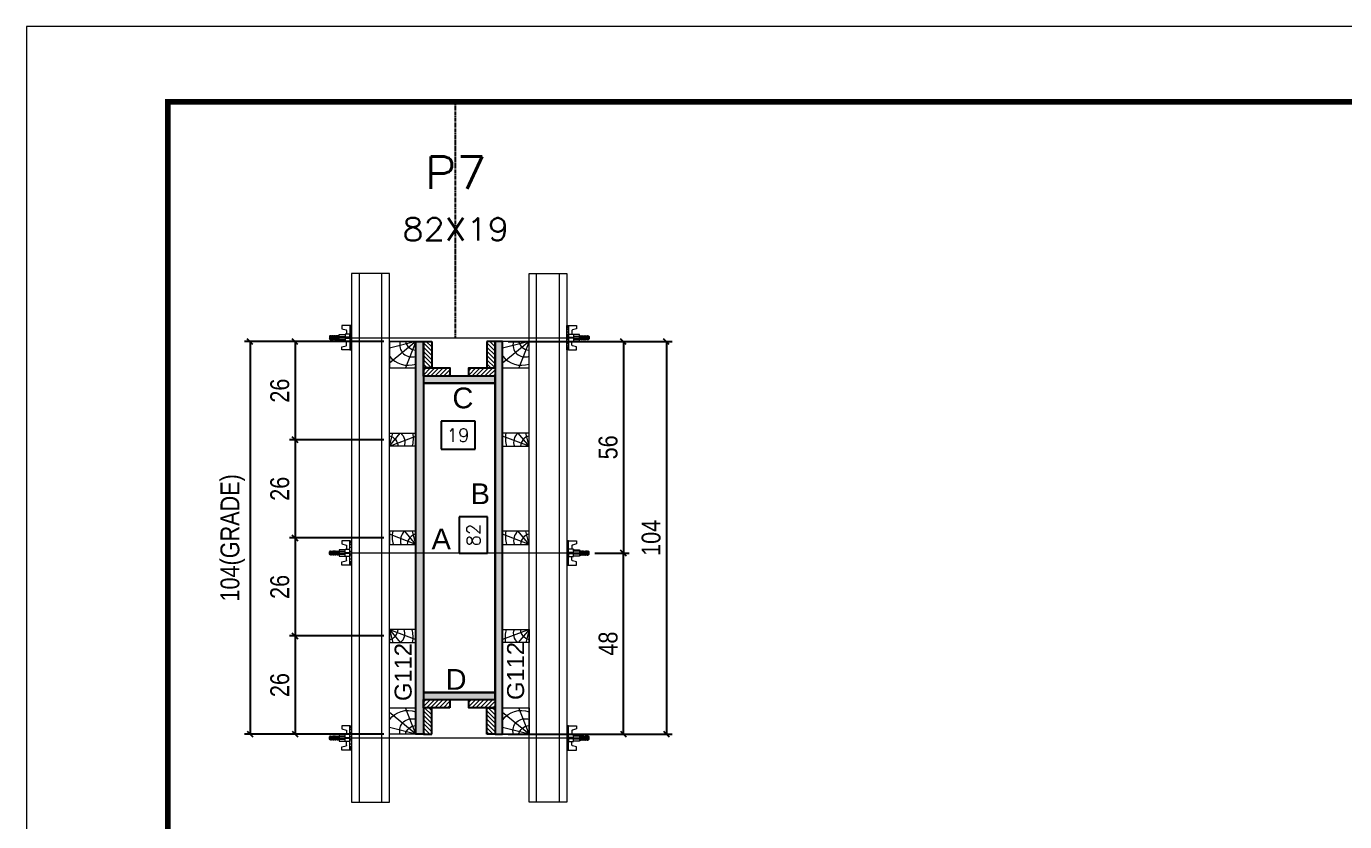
# Model space of a CAD drawing. Extents: x 808 to 7089, y -98 to 17032.
# Drawn here: x 5577 to 6275, y 14314 to 14735 of the extents above; entities that cross this region are included whole.
import ezdxf
from ezdxf.enums import TextEntityAlignment as Align

# ---------------------------------------------------------------- set-up
doc = ezdxf.new("R2010")
doc.units = 0
doc.linetypes.add('DASHED', pattern=[0.75, 0.5, -0.25])
doc.linetypes.add('HIDDEN', pattern=[0.375, 0.25, -0.125])
for name, color, linetype in [('CHAPA', 1, 'Continuous'), ('COTA', 241, 'Continuous'), ('Cota Seção (2x)', 241, 'Continuous'), ('MEIO_PONT', 93, 'Continuous'), ('Painéis', 200, 'Continuous'), ('SARRAFO', 251, 'Continuous'), ('Texto de Titulo', 7, 'Continuous'), ('Texto Qtd Sarr', 242, 'Continuous'), ('TEXTO_GERAL', 7, 'Continuous')]:
    doc.layers.add(name, color=color, linetype=linetype)
for name, color, linetype, lineweight in [('Folhas', 255, 'Continuous', 9), ('Hachura', 251, 'Continuous', 9), ('Madeira', 126, 'Continuous', 18), ('Perfil Metálico', 224, 'Continuous', 18), ('SARRAFO DE PRESSAO', 251, 'DASHED', 9), ('Texto Seção', 7, 'Continuous', 15)]:
    doc.layers.add(name, color=color, linetype=linetype, lineweight=lineweight)
doc.styles.add('ARIAL', font='arial.ttf')
doc.styles.add('COTA TECNICA 2X', font='techl___.ttf', dxfattribs={"height": 10})
doc.styles.add('ROMANS', font='romans.shx')
doc.styles.add('SANSSERIF', font='sas_____.pfb')
doc.dimstyles.new('SECAO PILAR', dxfattribs={"dimtxt": 10, "dimasz": 3, "dimexe": 3, "dimexo": 3, "dimgap": 3, "dimtad": 1, "dimdec": 1, "dimlfac": 0.5, "dimzin": 12, "dimdsep": 46, "dimtxsty": 'COTA TECNICA 2X', "dimblk1": 'OBLIQUE', "dimblk2": 'OBLIQUE', "dimsah": 1, "dimcen": 0.9, "dimclrd": 256, "dimclre": 256, "dimclrt": 256, "dimadec": 1, "dimazin": 3, "dimtfac": 1, "dimtdec": 1, "dimtmove": 0, "dimatfit": 3, "dimfxl": 1, "dimtolj": 1, "dimtzin": 12, "dimarcsym": 0})
doc.dimstyles.new('SECÇÃO 2', dxfattribs={"dimtxt": 7, "dimasz": 6, "dimexe": 0.18, "dimexo": 2, "dimgap": -4, "dimtad": 3, "dimdec": 1, "dimlfac": 0.5, "dimzin": 12, "dimdsep": 46, "dimtxsty": 'ROMANS', "dimblk": 'ARCHTICK', "dimcen": 0.09, "dimse1": 1, "dimse2": 1, "dimsd1": 1, "dimsd2": 1, "dimclrd": 180, "dimclre": 5, "dimclrt": 1, "dimadec": 0, "dimazin": 3, "dimtfac": 1, "dimtdec": 1, "dimtofl": 0, "dimtmove": 0, "dimatfit": 3, "dimldrblk": 'ARCHTICK', "dimfxl": 1, "dimtolj": 1, "dimtzin": 0, "dimarcsym": 0})
pattern_1 = [(135, (-17104.4149, 23863.277), (-1.12253202, -1.12253202), [])]
pattern_2 = [(135, (-17104.4149, 23692.277), (-1.12253202, -1.12253202), [])]

# ---------------------------------------------------------------- blocks, each defined once
blk = doc.blocks.new('9999999999')
at = {"layer": 'Folhas'}
blk.add_lwpolyline([(98138.98, 34190.21), (99623.98, 34190.21), (99623.98, 35240.21), (98138.98, 35240.21)], close=True, dxfattribs=at)
at = {"layer": 'Folhas', "color": 30, "const_width": 3}
blk.add_lwpolyline([(98213.98, 34230.21), (99583.98, 34230.21), (99583.98, 35200.21), (98213.98, 35200.21)], close=True, dxfattribs=at)
blk = doc.blocks.new('*D1229')
at = {"layer": 'Cota Seção (2x)', "color": 180, "lineweight": -2, "transparency": 16777216}
for p, q in [((5820.99, 14475.49), (5805.99, 14475.49)), ((5805.99, 14475.49), (5805.99, 14456.16)), ((5820.99, 14456.16), (5820.99, 14475.49)), ((5805.99, 14456.16), (5820.99, 14456.16))]:
    blk.add_line(p, q, dxfattribs=at)
at = {"layer": 'Defpoints', "color": 0, "transparency": 16777216}
for p in [(5786.99, 14546.33), (5786.99, 14382.33), (5824.99, 14382.33)]:
    blk.add_point(p, dxfattribs=at)
at = {"layer": 'Cota Seção (2x)', "color": 1, "transparency": 16777216, "insert": (5813.49, 14465.82), "char_height": 7, "attachment_point": 5, "rotation": 90, "style": 'ROMANS'}
blk.add_mtext('\\A1;82', dxfattribs=at)
blk = doc.blocks.new('_ArchTick')
at = {"color": 0, "linetype": 'ByBlock', "const_width": 0.15}
blk.add_lwpolyline([(-0.5, -0.5), (0.5, 0.5)], dxfattribs=at)
blk = doc.blocks.new('_Oblique')
at = {"color": 0, "linetype": 'ByBlock', "lineweight": -2}
blk.add_line((-0.5, -0.5), (0.5, 0.5), dxfattribs=at)
blk = doc.blocks.new('*D1230')
at = {"layer": 'Cota Seção (2x)', "lineweight": -2, "transparency": 16777216}
for p, q in [((5831.99, 14568.33), (5918.77, 14568.33)), ((5915.77, 14568.33), (5915.77, 14360.33)), ((5831.99, 14360.33), (5918.77, 14360.33))]:
    blk.add_line(p, q, dxfattribs=at)
at = {"layer": 'Defpoints', "color": 0, "transparency": 16777216}
for p in [(5828.99, 14568.33), (5828.99, 14360.33), (5915.77, 14360.33)]:
    blk.add_point(p, dxfattribs=at)
at = {"layer": 'Cota Seção (2x)', "lineweight": -2, "transparency": 16777216, "xscale": 3, "yscale": 3, "zscale": 3}
for p, rotation in [((5915.77, 14568.33), 90), ((5915.77, 14360.33), 270)]:
    blk.add_blockref('_Oblique', p, dxfattribs=dict(at, rotation=rotation))
at = {"layer": 'Cota Seção (2x)', "transparency": 16777216, "insert": (5907.67, 14464.33), "char_height": 10, "attachment_point": 5, "rotation": 90, "style": 'COTA TECNICA 2X'}
blk.add_mtext('\\A1;104', dxfattribs=at)
blk = doc.blocks.new('*D1231')
at = {"layer": 'Cota Seção (2x)', "lineweight": -2, "transparency": 16777216}
for p, q in [((5865.99, 14568.33), (5896, 14568.33)), ((5893, 14568.33), (5893, 14456.26)), ((5877.79, 14456.26), (5896, 14456.26))]:
    blk.add_line(p, q, dxfattribs=at)
at = {"layer": 'Defpoints', "color": 0, "transparency": 16777216}
for p in [(5862.99, 14568.33), (5874.79, 14456.26), (5893, 14456.26)]:
    blk.add_point(p, dxfattribs=at)
at = {"layer": 'Cota Seção (2x)', "lineweight": -2, "transparency": 16777216, "xscale": 3, "yscale": 3, "zscale": 3}
for p, rotation in [((5893, 14568.33), 90), ((5893, 14456.26), 270)]:
    blk.add_blockref('_Oblique', p, dxfattribs=dict(at, rotation=rotation))
at = {"layer": 'Cota Seção (2x)', "transparency": 16777216, "insert": (5884.89, 14512.29), "char_height": 10, "attachment_point": 5, "rotation": 90, "style": 'COTA TECNICA 2X'}
blk.add_mtext('\\A1;56', dxfattribs=at)
blk = doc.blocks.new('*D1232')
at = {"layer": 'Cota Seção (2x)', "lineweight": -2, "transparency": 16777216}
for p, q in [((5877.79, 14456.26), (5896, 14456.26)), ((5893, 14360.33), (5893, 14456.26)), ((5865.99, 14360.33), (5896, 14360.33))]:
    blk.add_line(p, q, dxfattribs=at)
at = {"layer": 'Defpoints', "color": 0, "transparency": 16777216}
for p in [(5874.79, 14456.26), (5893, 14456.26), (5862.99, 14360.33)]:
    blk.add_point(p, dxfattribs=at)
at = {"layer": 'Cota Seção (2x)', "lineweight": -2, "transparency": 16777216, "xscale": 3, "yscale": 3, "zscale": 3}
for p, rotation in [((5893, 14456.26), 90), ((5893, 14360.33), 270)]:
    blk.add_blockref('_Oblique', p, dxfattribs=dict(at, rotation=rotation))
at = {"layer": 'Cota Seção (2x)', "transparency": 16777216, "insert": (5884.9, 14408.29), "char_height": 10, "attachment_point": 5, "rotation": 90, "style": 'COTA TECNICA 2X'}
blk.add_mtext('\\A1;48', dxfattribs=at)
blk = doc.blocks.new('*D1233')
at = {"layer": 'Cota Seção (2x)', "color": 180, "lineweight": -2, "transparency": 16777216}
for p, q in [((5814.38, 14526.23), (5796.38, 14526.23)), ((5796.38, 14526.23), (5796.38, 14511.23)), ((5814.38, 14511.23), (5814.38, 14526.23)), ((5796.38, 14511.23), (5814.38, 14511.23))]:
    blk.add_line(p, q, dxfattribs=at)
at = {"layer": 'Defpoints', "color": 0, "transparency": 16777216}
for p in [(5786.99, 14546.33), (5824.99, 14546.33), (5824.99, 14507.23)]:
    blk.add_point(p, dxfattribs=at)
at = {"layer": 'Cota Seção (2x)', "color": 1, "transparency": 16777216, "insert": (5805.38, 14518.73), "char_height": 7, "attachment_point": 5, "style": 'ROMANS'}
blk.add_mtext('\\A1;19', dxfattribs=at)
blk = doc.blocks.new('titulo1')
at = {"layer": 'Defpoints', "color": 252, "linetype": 'HIDDEN', "ltscale": 2}
blk.add_line((0, 0), (0, 125), dxfattribs=at)
at = {"layer": 'Defpoints', "style": 'ROMANS', "oblique": 15}
blk.add_attdef('FOLHA', text='', height=10, dxfattribs=at).set_placement((0, 15.58), align=Align.MIDDLE_CENTER)
at = {"layer": 'Texto Qtd Sarr', "color": 3, "style": 'ROMANS', "oblique": 15}
for tag, height, p in [('TITULO', 17, (0, 71.45)), ('SEÇÃO', 12, (0, 41.55))]:
    blk.add_attdef(tag, text='', height=height, dxfattribs=at).set_placement(p, align=Align.MIDDLE_CENTER)
blk = doc.blocks.new('PONTALETE')
at = {"layer": 'Madeira'}
for q in [(2.71, 7), (7, 5.76), (7, 1.74)]:
    blk.add_line((0, 0), q, dxfattribs=at)
blk.add_lwpolyline([(0, 0), (7, 0), (7, 7), (0, 7)], close=True, dxfattribs=at)
for centre, radius, start, end in [((2.04, 0.06), 6.23, 37.2818, 109.0913), ((1.09, 0.9), 3.19, 343.603, 109.9847), ((-0.21, -0.78), 3.09, 14.6322, 86.0383)]:
    blk.add_arc(centre, radius, start, end, dxfattribs=at)
blk = doc.blocks.new('*D1234')
at = {"layer": 'Cota Seção (2x)', "lineweight": -2, "transparency": 16777216}
for p, q in [((5765.99, 14568.33), (5692.22, 14568.33)), ((5695.22, 14568.33), (5695.22, 14360.33)), ((5765.99, 14360.33), (5692.22, 14360.33))]:
    blk.add_line(p, q, dxfattribs=at)
at = {"layer": 'Defpoints', "color": 0, "transparency": 16777216}
for p in [(5768.99, 14568.33), (5695.22, 14360.33), (5768.99, 14360.33)]:
    blk.add_point(p, dxfattribs=at)
at = {"layer": 'Cota Seção (2x)', "lineweight": -2, "transparency": 16777216, "xscale": 3, "yscale": 3, "zscale": 3}
for p, rotation in [((5695.22, 14568.33), 90), ((5695.22, 14360.33), 270)]:
    blk.add_blockref('_Oblique', p, dxfattribs=dict(at, rotation=rotation))
at = {"layer": 'Cota Seção (2x)', "transparency": 16777216, "insert": (5686, 14464.33), "char_height": 10, "attachment_point": 5, "rotation": 90, "style": 'COTA TECNICA 2X'}
blk.add_mtext('\\A1;104(GRADE)', dxfattribs=at)
blk = doc.blocks.new('*D1235')
at = {"layer": 'Cota Seção (2x)', "lineweight": -2, "transparency": 16777216}
for p, q in [((5765.99, 14412.33), (5716.06, 14412.33)), ((5719.06, 14412.33), (5719.06, 14360.33)), ((5765.99, 14360.33), (5716.06, 14360.33))]:
    blk.add_line(p, q, dxfattribs=at)
at = {"layer": 'Defpoints', "color": 0, "transparency": 16777216}
for p in [(5768.99, 14412.33), (5719.06, 14360.33), (5768.99, 14360.33)]:
    blk.add_point(p, dxfattribs=at)
at = {"layer": 'Cota Seção (2x)', "lineweight": -2, "transparency": 16777216, "xscale": 3, "yscale": 3, "zscale": 3}
for p, rotation in [((5719.06, 14412.33), 90), ((5719.06, 14360.33), 270)]:
    blk.add_blockref('_Oblique', p, dxfattribs=dict(at, rotation=rotation))
at = {"layer": 'Cota Seção (2x)', "transparency": 16777216, "insert": (5710.96, 14386.33), "char_height": 10, "attachment_point": 5, "rotation": 90, "style": 'COTA TECNICA 2X'}
blk.add_mtext('\\A1;26', dxfattribs=at)
blk = doc.blocks.new('MEIO PONTALETE')
at = {"layer": 'Madeira'}
for q in [(2.71, 7), (3.5, 2.88), (3.5, 0.87)]:
    blk.add_line((0, 0), q, dxfattribs=at)
blk.add_lwpolyline([(0, 0), (3.5, 0), (3.5, 7), (0, 7)], close=True, dxfattribs=at)
for centre, radius, start, end in [((2.04, 0.06), 6.23, 76.4499, 109.0913), ((1.09, 0.9), 3.19, 40.9063, 109.9847), ((-0.21, -0.78), 3.09, 14.6322, 86.0383)]:
    blk.add_arc(centre, radius, start, end, dxfattribs=at)
blk = doc.blocks.new('C')
at = {"layer": 'Hachura', "color": 0}
for p, q in [((0, 3.22), (0, -3.22)), ((0.45, 3.22), (0, 3.22)), ((0.46, 3.16), (0, 3.16)), ((0.46, 3.05), (0, 3.05)), ((0.46, 2.88), (0, 2.88)), ((0, 2.75), (0, -1.16)), ((0.46, 2.65), (0, 2.65)), ((0.46, 2.23), (0, 2.23)), ((0.46, 1.51), (0, 1.51)), ((0.39, 0.49), (0.17, 0.49)), ((0.45, -3.23), (0.45, 3.22)), ((0.45, 3.22), (2.58, 3.22)), ((1.74, 0.97), (0.45, 0.97)), ((1.45, 0.1), (0.45, 0.1)), ((1.35, 1.94), (1.35, 0.96)), ((2.58, 2.39), (1.47, 2.09)), ((1.74, -0.97), (1.74, 0.97)), ((1.74, 0.97), (1.74, 0.84)), ((1.74, 0.97), (1.74, 0.84)), ((1.74, 0.84), (3.35, 0.84)), ((3.35, 0.45), (1.74, 0.45)), ((2.58, 3.22), (2.58, 2.39)), ((3.32, 0.84), (3.32, -0.84)), ((3.35, 0.84), (3.35, -0.84)), ((3.68, 0.45), (3.35, 0.45)), ((3.84, -0.52), (3.35, 0.45)), ((3.35, 0.06), (3.67, -0.57)), ((3.68, 0.45), (4.16, -0.52)), ((3.72, 0.5), (4.25, -0.57)), ((4.37, -0.55), (3.83, 0.53)), ((4.15, 0.45), (3.93, 0.45)), ((4.42, -0.52), (3.93, 0.45)), ((4.15, 0.45), (4.26, 0.45)), ((4.26, 0.45), (4.74, -0.52)), ((4.3, 0.5), (4.83, -0.57)), ((4.95, -0.55), (4.41, 0.53)), ((4.51, 0.45), (4.84, 0.45)), ((5, -0.52), (4.51, 0.45)), ((4.84, 0.45), (5.32, -0.52)), ((4.88, 0.5), (5.41, -0.57)), ((5.53, -0.55), (4.99, 0.53)), ((5.58, -0.52), (5.09, 0.45)), ((5.42, 0.45), (5.09, 0.45)), ((5.58, -0.52), (5.09, 0.45)), ((5.42, 0.45), (5.74, -0.19)), ((5.46, 0.5), (5.74, -0.07)), ((5.74, 0.19), (5.57, 0.53)), ((5.74, 0.32), (5.68, 0.45)), ((5.68, 0.45), (5.74, 0.45)), ((5.74, 0.45), (5.9, 0.29)), ((5.74, 0.45), (5.74, -0.52)), ((5.9, -0.36), (5.9, 0.29)), ((0.45, 0), (0, 0)), ((0.46, -1.52), (0, -1.52)), ((0.46, -2.23), (0, -2.23)), ((0.46, -2.65), (0, -2.65)), ((0.46, -2.88), (0, -2.88)), ((0.46, -3.05), (0, -3.05)), ((0.46, -3.16), (0, -3.16)), ((0, -3.22), (2.57, -3.22)), ((0.08, -0.48), (0.29, -0.48)), ((0.29, -0.48), (0.4, -0.48)), ((0.45, 0), (0.45, -0.97)), ((0.45, -0.16), (1.45, -0.16)), ((0.45, -0.65), (0.45, -0.32)), ((0.45, -3.23), (0.45, -0.65)), ((0.45, -0.97), (1.74, -0.97)), ((1.35, -1.94), (1.35, -0.97)), ((2.58, -2.39), (1.47, -2.1)), ((3.35, -0.32), (1.74, -0.32)), ((3.35, -0.84), (1.74, -0.84)), ((2.58, -3.23), (2.58, -2.39)), ((3.35, -0.07), (3.58, -0.52)), ((3.35, -0.52), (3.58, -0.52)), ((3.84, -0.52), (4.16, -0.52)), ((4.42, -0.52), (4.74, -0.52)), ((4.63, -0.52), (4.74, -0.52)), ((5, -0.52), (5.32, -0.52)), ((5.58, -0.52), (5.74, -0.52)), ((5.74, -0.52), (5.9, -0.36)), ((5.74, -0.52), (5.74, -0.52))]:
    blk.add_line(p, q, dxfattribs=at)
for centre, radius, start, end in [((1.52, 1.94), 0.161, 104.7436, 180), ((1.44, -0.03), 0.129, 272.695, 87.305), ((3.81, 0.39), 0.143, 25.5688, 154.4312), ((4.39, 0.39), 0.143, 25.5688, 154.4312), ((4.97, 0.39), 0.143, 25.5688, 154.4312), ((5.55, 0.39), 0.143, 25.5688, 154.4312), ((0.17, -0.37), 0.174, 221.744, 317.8592), ((1.52, -1.94), 0.161, 180, 255.2564), ((3.71, -0.4), 0.174, 222.1408, 318.256), ((4.29, -0.4), 0.174, 222.1408, 318.256), ((4.87, -0.4), 0.174, 222.1408, 318.256), ((5.45, -0.4), 0.174, 222.1408, 318.256), ((5.61, -0.4), 0.174, 317.8592, 318.256)]:
    blk.add_arc(centre, radius, start, end, dxfattribs=at)
blk = doc.blocks.new('*D1236')
at = {"layer": 'COTA', "lineweight": -2, "transparency": 16777216}
for p, q in [((5765.99, 14568.33), (5716.06, 14568.33)), ((5719.06, 14568.33), (5719.06, 14516.33)), ((5765.99, 14516.33), (5716.06, 14516.33))]:
    blk.add_line(p, q, dxfattribs=at)
at = {"layer": 'Defpoints', "color": 0, "transparency": 16777216}
for p in [(5768.99, 14568.33), (5719.06, 14516.33), (5768.99, 14516.33)]:
    blk.add_point(p, dxfattribs=at)
at = {"layer": 'COTA', "lineweight": -2, "transparency": 16777216, "xscale": 3, "yscale": 3, "zscale": 3}
for p, rotation in [((5719.06, 14568.33), 90), ((5719.06, 14516.33), 270)]:
    blk.add_blockref('_Oblique', p, dxfattribs=dict(at, rotation=rotation))
at = {"layer": 'COTA', "transparency": 16777216, "insert": (5710.96, 14542.33), "char_height": 10, "attachment_point": 5, "rotation": 90, "style": 'COTA TECNICA 2X'}
blk.add_mtext('\\A1;26', dxfattribs=at)
blk = doc.blocks.new('*D1237')
at = {"layer": 'Cota Seção (2x)', "lineweight": -2, "transparency": 16777216}
for p, q in [((5765.99, 14516.33), (5716.06, 14516.33)), ((5719.06, 14516.33), (5719.06, 14464.33)), ((5765.99, 14464.33), (5716.06, 14464.33))]:
    blk.add_line(p, q, dxfattribs=at)
at = {"layer": 'Defpoints', "color": 0, "transparency": 16777216}
for p in [(5768.99, 14516.33), (5719.06, 14464.33), (5768.99, 14464.33)]:
    blk.add_point(p, dxfattribs=at)
at = {"layer": 'Cota Seção (2x)', "lineweight": -2, "transparency": 16777216, "xscale": 3, "yscale": 3, "zscale": 3}
for p, rotation in [((5719.06, 14516.33), 90), ((5719.06, 14464.33), 270)]:
    blk.add_blockref('_Oblique', p, dxfattribs=dict(at, rotation=rotation))
at = {"layer": 'Cota Seção (2x)', "transparency": 16777216, "insert": (5710.96, 14490.33), "char_height": 10, "attachment_point": 5, "rotation": 90, "style": 'COTA TECNICA 2X'}
blk.add_mtext('\\A1;26', dxfattribs=at)
blk = doc.blocks.new('*D1972')
at = {"layer": 'Cota Seção (2x)', "lineweight": -2, "transparency": 16777216}
for p, q in [((5765.99, 14464.33), (5716.06, 14464.33)), ((5719.06, 14464.33), (5719.06, 14412.33)), ((5765.99, 14412.33), (5716.06, 14412.33))]:
    blk.add_line(p, q, dxfattribs=at)
at = {"layer": 'Defpoints', "color": 0, "transparency": 16777216}
for p in [(5768.99, 14464.33), (5719.06, 14412.33), (5768.99, 14412.33)]:
    blk.add_point(p, dxfattribs=at)
at = {"layer": 'Cota Seção (2x)', "lineweight": -2, "transparency": 16777216, "xscale": 3, "yscale": 3, "zscale": 3}
for p, rotation in [((5719.06, 14464.33), 90), ((5719.06, 14412.33), 270)]:
    blk.add_blockref('_Oblique', p, dxfattribs=dict(at, rotation=rotation))
at = {"layer": 'Cota Seção (2x)', "transparency": 16777216, "insert": (5710.96, 14438.33), "char_height": 10, "attachment_point": 5, "rotation": 90, "style": 'COTA TECNICA 2X'}
blk.add_mtext('\\A1;26', dxfattribs=at)

msp = doc.modelspace()

# ---------------------------------------------------------------- hatches: boundary and pattern name
at = {"layer": 'Hachura'}
h = msp.add_hatch(color=256, dxfattribs=at)
h.dxf.hatch_style = 1
h.paths.add_polyline_path([(5786.99, 14360.33), (5782.99, 14360.33), (5782.99, 14568.33), (5786.99, 14568.33)])
h = msp.add_hatch(color=256, dxfattribs=at)
h.dxf.hatch_style = 1
h.paths.add_polyline_path([(5786.99, 14360.33), (5782.99, 14360.33), (5782.99, 14568.33), (5786.99, 14568.33)])
h = msp.add_hatch(dxfattribs=at)
h.set_pattern_fill('ANSI31', color=256, scale=0.5, angle=90, style=0)
h.set_pattern_definition(pattern_2)
h.paths.add_polyline_path([(5786.99, 14554.33), (5791.39, 14554.33), (5791.39, 14568.33), (5786.99, 14568.33)])
h = msp.add_hatch(dxfattribs=at)
h.set_pattern_fill('ANSI31', color=256, scale=0.5, angle=90, style=0)
h.set_pattern_definition(pattern_2)
h.paths.add_polyline_path([(5824.99, 14554.33), (5820.59, 14554.33), (5820.59, 14568.33), (5824.99, 14568.33)])
h = msp.add_hatch(color=256, dxfattribs=at)
h.dxf.hatch_style = 1
h.paths.add_polyline_path([(5824.99, 14360.33), (5828.99, 14360.33), (5828.99, 14568.33), (5824.99, 14568.33)])
h = msp.add_hatch(color=256, dxfattribs=at)
h.dxf.hatch_style = 1
h.paths.add_polyline_path([(5824.99, 14360.33), (5828.99, 14360.33), (5828.99, 14568.33), (5824.99, 14568.33)])
h = msp.add_hatch(dxfattribs=at)
h.set_pattern_fill('ANSI31', color=256, scale=0.5, angle=540, style=0)
h.set_pattern_definition([(225, (-3701.9586, -8375.083), (1.12253202, -1.12253202), [])])
h.paths.add_polyline_path([(5786.99, 14554.33), (5786.99, 14549.93), (5800.99, 14549.93), (5800.99, 14554.33)])
h = msp.add_hatch(dxfattribs=at)
h.set_pattern_fill('ANSI31', color=256, scale=0.5, angle=540, style=0)
h.set_pattern_definition([(225, (-3677.9586, -8375.083), (1.12253202, -1.12253202), [])])
h.paths.add_polyline_path([(5810.99, 14554.33), (5810.99, 14549.93), (5824.99, 14549.93), (5824.99, 14554.33)])
h = msp.add_hatch(color=256, dxfattribs=at)
h.dxf.hatch_style = 1
h.paths.add_polyline_path([(5786.99, 14549.93), (5786.99, 14546.33), (5824.99, 14546.33), (5824.99, 14549.93)])
h = msp.add_hatch(color=256, dxfattribs=at)
h.dxf.hatch_style = 1
h.paths.add_polyline_path([(5786.99, 14549.93), (5786.99, 14546.33), (5824.99, 14546.33), (5824.99, 14549.93)])
h = msp.add_hatch(color=256, dxfattribs=at)
h.dxf.hatch_style = 1
h.paths.add_polyline_path([(5786.99, 14382.33), (5786.99, 14378.73), (5824.99, 14378.73), (5824.99, 14382.33)])
h = msp.add_hatch(color=256, dxfattribs=at)
h.dxf.hatch_style = 1
h.paths.add_polyline_path([(5786.99, 14382.33), (5786.99, 14378.73), (5824.99, 14378.73), (5824.99, 14382.33)])
h = msp.add_hatch(dxfattribs=at)
h.set_pattern_fill('ANSI31', color=256, scale=0.5, angle=540, style=0)
h.set_pattern_definition([(225, (-3701.9586, -8550.683), (1.12253202, -1.12253202), [])])
h.paths.add_polyline_path([(5786.99, 14378.73), (5786.99, 14374.33), (5800.99, 14374.33), (5800.99, 14378.73)])
h = msp.add_hatch(dxfattribs=at)
h.set_pattern_fill('ANSI31', color=256, scale=0.5, angle=90, style=0)
h.set_pattern_definition(pattern_1)
h.paths.add_polyline_path([(5786.99, 14374.33), (5791.39, 14374.33), (5791.39, 14360.33), (5786.99, 14360.33)])
h = msp.add_hatch(dxfattribs=at)
h.set_pattern_fill('ANSI31', color=256, scale=0.5, angle=540, style=0)
h.set_pattern_definition([(225, (-3677.9586, -8550.683), (1.12253202, -1.12253202), [])])
h.paths.add_polyline_path([(5810.99, 14378.73), (5810.99, 14374.33), (5824.99, 14374.33), (5824.99, 14378.73)])
h = msp.add_hatch(dxfattribs=at)
h.set_pattern_fill('ANSI31', color=256, scale=0.5, angle=90, style=0)
h.set_pattern_definition(pattern_1)
h.paths.add_polyline_path([(5824.99, 14374.33), (5820.59, 14374.33), (5820.59, 14360.33), (5824.99, 14360.33)])

# ---------------------------------------------------------------- linework, layer by layer
at = {"layer": 'CHAPA'}
for points in [[(5786.99, 14360.33), (5782.99, 14360.33), (5782.99, 14568.33), (5786.99, 14568.33)], [(5786.99, 14360.33), (5782.99, 14360.33), (5782.99, 14568.33), (5786.99, 14568.33)], [(5824.99, 14360.33), (5828.99, 14360.33), (5828.99, 14568.33), (5824.99, 14568.33)], [(5824.99, 14360.33), (5828.99, 14360.33), (5828.99, 14568.33), (5824.99, 14568.33)], [(5786.99, 14549.93), (5786.99, 14546.33), (5824.99, 14546.33), (5824.99, 14549.93)], [(5786.99, 14549.93), (5786.99, 14546.33), (5824.99, 14546.33), (5824.99, 14549.93)], [(5786.99, 14382.33), (5786.99, 14378.73), (5824.99, 14378.73), (5824.99, 14382.33)], [(5786.99, 14382.33), (5786.99, 14378.73), (5824.99, 14378.73), (5824.99, 14382.33)]]:
    msp.add_lwpolyline(points, close=True, dxfattribs=at)
at = {"layer": 'Hachura'}
for p, q in [((5738.19, 14570.33), (5869.99, 14570.33)), ((5738.19, 14456.32), (5869.99, 14456.32)), ((5738.19, 14358.32), (5869.99, 14358.32))]:
    msp.add_line(p, q, dxfattribs=at)
at = {"layer": 'Madeira'}
for points in [[(5782.99, 14360.33), (5768.99, 14360.33), (5768.99, 14568.33), (5782.99, 14568.33)], [(5828.99, 14360.33), (5842.99, 14360.33), (5842.99, 14568.33), (5828.99, 14568.33)]]:
    msp.add_lwpolyline(points, close=True, dxfattribs=at)
at = {"layer": 'Painéis'}
msp.add_lwpolyline([(5824.99, 14546.33), (5786.99, 14546.33), (5786.99, 14382.33), (5824.99, 14382.33)], close=True, dxfattribs=at)
at = {"layer": 'Perfil Metálico'}
for points in [[(5748.99, 14324.33), (5768.99, 14324.33), (5768.99, 14604.33), (5748.99, 14604.33)], [(5764.99, 14604.33), (5752.99, 14604.33), (5752.99, 14324.33), (5764.99, 14324.33)], [(5862.99, 14324.33), (5842.99, 14324.33), (5842.99, 14604.33), (5862.99, 14604.33)], [(5846.99, 14604.33), (5858.99, 14604.33), (5858.99, 14324.33), (5846.99, 14324.33)]]:
    msp.add_lwpolyline(points, close=True, dxfattribs=at)
at = {"layer": 'SARRAFO'}
for points in [[(5791.39, 14568.33), (5791.39, 14554.33), (5786.99, 14554.33), (5786.99, 14568.33)], [(5820.59, 14568.33), (5820.59, 14554.33), (5824.99, 14554.33), (5824.99, 14568.33)], [(5800.99, 14549.93), (5786.99, 14549.93), (5786.99, 14554.33), (5800.99, 14554.33)], [(5800.99, 14549.93), (5786.99, 14549.93), (5786.99, 14554.33), (5800.99, 14554.33)], [(5824.99, 14549.93), (5810.99, 14549.93), (5810.99, 14554.33), (5824.99, 14554.33)], [(5824.99, 14549.93), (5810.99, 14549.93), (5810.99, 14554.33), (5824.99, 14554.33)], [(5800.99, 14374.33), (5786.99, 14374.33), (5786.99, 14378.73), (5800.99, 14378.73)], [(5800.99, 14374.33), (5786.99, 14374.33), (5786.99, 14378.73), (5800.99, 14378.73)], [(5791.39, 14360.33), (5791.39, 14374.33), (5786.99, 14374.33), (5786.99, 14360.33)], [(5824.99, 14374.33), (5810.99, 14374.33), (5810.99, 14378.73), (5824.99, 14378.73)], [(5824.99, 14374.33), (5810.99, 14374.33), (5810.99, 14378.73), (5824.99, 14378.73)], [(5820.59, 14360.33), (5820.59, 14374.33), (5824.99, 14374.33), (5824.99, 14360.33)]]:
    msp.add_lwpolyline(points, close=True, dxfattribs=at)

# ---------------------------------------------------------------- block references
at = {"layer": 'Hachura', "linetype": 'Continuous', "yscale": 2, "zscale": 2, "rotation": 180}
for p, xscale in [((5748.99, 14570.33), 2), ((5862.99, 14570.32), -2)]:
    msp.add_blockref('C', p, dxfattribs=dict(at, xscale=xscale))
at = {"layer": 'Hachura', "linetype": 'Continuous', "yscale": 2, "zscale": 2}
for p, xscale in [((5748.99, 14456.33), -2), ((5862.99, 14456.33), 2), ((5748.99, 14358.32), -2), ((5862.99, 14358.33), 2)]:
    msp.add_blockref('C', p, dxfattribs=dict(at, xscale=xscale))
at = {"layer": 'MEIO_PONT'}
for name, p, xscale, yscale, zscale, rotation in [('PONTALETE', (5782.99, 14568.33), 2, 2, 2, 180), ('PONTALETE', (5842.99, 14568.33), 2, 2, 2, 180), ('MEIO PONTALETE', (5768.99, 14512.83), -1.999999997962732, 1.999999997962732, 1.999999997962732, 270), ('MEIO PONTALETE', (5842.99, 14512.83), 1.999999997962732, 1.999999997962732, 1.999999997962732, 90.00000000000001), ('MEIO PONTALETE', (5782.99, 14460.83), 1.999999997962732, 1.999999997962732, 1.999999997962732, 90.00000000000001), ('MEIO PONTALETE', (5842.99, 14460.83), 1.999999997962732, 1.999999997962732, 1.999999997962732, 90.00000000000001), ('MEIO PONTALETE', (5768.99, 14415.83), 1.999999997962732, 1.999999997962732, 1.999999997962732, 270), ('MEIO PONTALETE', (5842.99, 14415.83), -1.999999997962732, 1.999999997962732, 1.999999997962732, 90)]:
    msp.add_blockref(name, p, dxfattribs=dict(at, xscale=xscale, yscale=yscale, zscale=zscale, rotation=rotation))
at = {"layer": 'MEIO_PONT', "xscale": -2, "yscale": 2, "zscale": 2}
for p in [(5782.99, 14360.33), (5842.99, 14360.33)]:
    msp.add_blockref('PONTALETE', p, dxfattribs=at)
at = {"layer": 'SARRAFO DE PRESSAO', "color": 6, "linetype": 'ByBlock'}
msp.add_blockref('9999999999', (-92562.31, -20504.88), dxfattribs=at)
at = {"layer": 'Texto Seção'}
ref = msp.add_blockref('titulo1', (5804.09, 14570.33), dxfattribs=at)
ref.add_attrib('TITULO', 'P7', dxfattribs={"layer": 'Texto de Titulo', "color": 7, "height": 17, "style": 'ROMANS', "width": 1.1}).set_placement((5804.09, 14657.83), align=Align.MIDDLE_CENTER)
ref.add_attrib('SEÇÃO', '82X19', dxfattribs={"layer": 'Texto de Titulo', "color": 7, "height": 12, "style": 'ROMANS', "width": 1.1}).set_placement((5804.09, 14627.83), align=Align.MIDDLE_CENTER)

# ---------------------------------------------------------------- texts
at = {"layer": 'TEXTO_GERAL', "style": 'ARIAL'}
for s, p in [('C', (5807.92, 14538.46)), ('B', (5817.17, 14487.69)), ('A', (5796.45, 14463.77)), ('D', (5804.32, 14389.33))]:
    msp.add_text(s, height=11, dxfattribs=at).set_placement(p, align=Align.MIDDLE_CENTER)
at = {"layer": 'TEXTO_GERAL', "color": 0, "linetype": 'Continuous', "style": 'SANSSERIF'}
for p in [(5776.26, 14377.87), (5835.83, 14378.42)]:
    msp.add_text('G112', height=9, rotation=90, dxfattribs=at).set_placement(p, align=Align.MIDDLE_LEFT)

# ---------------------------------------------------------------- dimensions: what is measured, and where the dimension line sits
at = {"layer": 'COTA'}
dim = msp.add_linear_dim(base=(5719.06, 14516.33), p1=(5768.99, 14568.33), p2=(5768.99, 14516.33), angle=270, dimstyle='SECAO PILAR', dxfattribs=at)
dim.commit()
dim.dimension.update_dxf_attribs({"geometry": '*D1236', "text_midpoint": (5710.96, 14542.33)})
at = {"layer": 'Cota Seção (2x)', "color": 241}
dim = msp.add_linear_dim(base=(5695.22, 14360.33), p1=(5768.99, 14568.33), p2=(5768.99, 14360.33), angle=270, text='<>(GRADE)', dimstyle='SECAO PILAR', dxfattribs=at)
dim.commit()
dim.dimension.update_dxf_attribs({"geometry": '*D1234', "text_midpoint": (5686, 14464.33)})
for base, p1, p2, angle, picture, middle in [((5915.77, 14360.33), (5828.99, 14568.33), (5828.99, 14360.33), 270, '*D1230', (5907.67, 14464.33)), ((5893, 14456.26), (5862.99, 14568.33), (5874.79, 14456.26), 270, '*D1231', (5884.89, 14512.29)), ((5719.06, 14464.33), (5768.99, 14516.33), (5768.99, 14464.33), 270, '*D1237', (5710.96, 14490.33)), ((5719.06, 14412.33), (5768.99, 14464.33), (5768.99, 14412.33), 90, '*D1972', (5710.96, 14438.33)), ((5893, 14456.26), (5862.99, 14360.33), (5874.79, 14456.26), 90, '*D1232', (5884.9, 14408.29)), ((5719.06, 14360.33), (5768.99, 14412.33), (5768.99, 14360.33), 270, '*D1235', (5710.96, 14386.33))]:
    dim = msp.add_linear_dim(base=base, p1=p1, p2=p2, angle=angle, dimstyle='SECAO PILAR', dxfattribs=at)
    dim.commit()
    dim.dimension.update_dxf_attribs({"geometry": picture, "text_midpoint": middle})
dim = msp.add_linear_dim(base=(5824.99, 14382.33), p1=(5786.99, 14546.33), p2=(5786.99, 14382.33), angle=270, dimstyle='SECÇÃO 2', dxfattribs=at)
dim.commit()
dim.dimension.update_dxf_attribs({"geometry": '*D1229', "text_midpoint": (5824.99, 14465.82), "dimtype": 160})
dim = msp.add_linear_dim(base=(5824.99, 14507.23), p1=(5786.99, 14546.33), p2=(5824.99, 14546.33), dimstyle='SECÇÃO 2', dxfattribs=at)
dim.commit()
dim.dimension.update_dxf_attribs({"geometry": '*D1233', "text_midpoint": (5805.38, 14507.23), "dimtype": 160})

doc.saveas('drawing.dxf')
